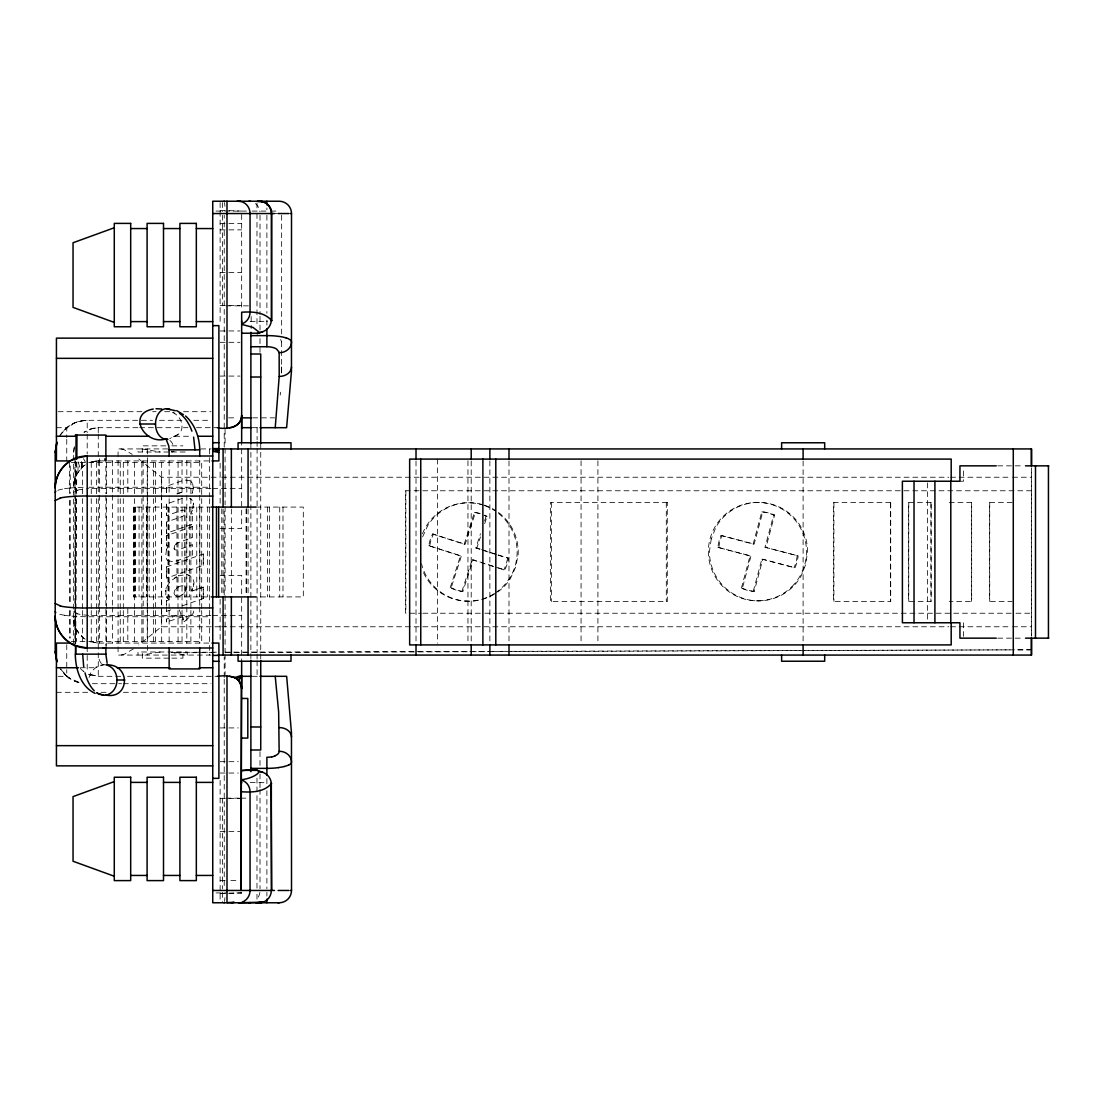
<?xml version="1.0" encoding="UTF-8"?>
<svg xmlns="http://www.w3.org/2000/svg" width="1104" height="1104" viewBox="0 0 1104 1104"><rect width="100%" height="100%" fill="white"/><g stroke="black" fill="none" stroke-linecap="round" stroke-linejoin="round"><path stroke-width="0.75" stroke-dasharray="5 3.75" d="M146.542 507.081L146.542 596.919L146.446 507.081M224.222 679.277L224.236 888.734M224.222 677.552L224.222 656.908M224.222 595.001L224.222 508.999M224.222 447.092L224.222 429.884M224.222 428.173L224.236 215.266M281.63 367.246L281.534 374.518L281.658 339.37M1031.509 635.09L1031.509 468.91M75.638 643.798L75.928 495.448M75.928 493.723L75.983 460.948M75.679 643.88L76.59 494.978M76.604 493.267L76.797 460.754M83.973 465.502L76.19 474.679L73.664 485.539L75.224 476.9L81.337 467.861L81.379 460.644M184.948 621.152C186.645 618.847 197.34 612.168 192.551 610.195M281.63 370.682L281.658 366.942M182.919 620.075L182.85 617.481L183.719 621.317M77.956 471.656L78.149 461.776M167.56 560.625L173.687 561.922L192.634 555.146L192.634 544.631L177.661 550.096L174.915 549.778L174.087 548.315L176.516 543.403L192.634 537.317L192.538 526.539M174.805 545.376L174.087 548.315M191.171 499.146L189.778 498.29L192.234 500.264L193.517 503.065L192.372 510.269L192.91 509.192M168.443 545.666L166.359 549.82L167.021 548.509M182.505 498.318L166.4 504.073L166.4 515.72L182.312 510.158C186.038 509.041 185.707 515.844 182.464 516.451L166.4 522.068L166.4 533.26L192.634 524.069L192.538 513.719M193.407 487.775L192.358 492.508L193.31 487.775L192.634 483.759L189.709 480.599L184.423 479.978L166.4 486.298L166.4 494.371L166.497 486.298M73.664 644.074L73.664 452.309L74.479 446.292M73.664 485.539L74.755 478.308L74.23 480.281M182.408 605.792L203.302 598.478L203.302 587.135L191.654 590.985L194.083 582.622L192.648 577.958L187.142 574.48L178.406 575.846L180.683 575.101M166.497 600.783L166.497 605.351L166.4 600.783L168.871 599.817L165.752 594.601L166.318 587.356L170.43 581.104L178.503 575.846M165.628 591.675L165.641 590.212M280.25 395.039L280.485 392.182M73.664 452.309L74.078 447.796M185.458 587.19C188.508 590.129 180.062 597.637 177.371 596.367M174.308 594.104L174.059 592.945C174.253 586.969 182.878 584.568 184.492 586.252M193.255 508.075L193.393 506.929M89.038 677.47L91.163 671.825L95.662 667.741A22.259 22.259 0 0 1 96.614 667.189L103.045 664.981A20.824 20.824 0 0 1 105.184 664.746M741.391 588.211L750.002 555.974L750.996 555.974L742.385 588.211L741.391 588.211A40.006 39.868 -90 0 0 753.245 591.385L754.239 591.385L762.836 559.162L794.977 567.801A40.006 39.868 -90 0 0 798.151 555.905L765.031 547.267L773.642 515.044L774.622 515.044L766.01 547.267M750.002 555.974L717.876 547.336A40.006 39.868 -90 0 1 721.05 535.454L753.176 544.079L761.788 511.856L762.781 511.856A40.006 39.868 -90 0 1 774.622 515.044M753.176 544.079L754.17 544.079L762.781 511.856M753.245 591.385L761.857 559.162L762.836 559.162M179.193 609.85L181.015 613.99M166 588.763L166.318 587.356M172.417 412.427C182.395 416.056 186.742 432.202 174.749 436.259L174.322 437.681L171.727 437.501M450.211 587.701L460.437 555.947L461.417 555.947L451.191 587.701L450.211 587.701A40.006 39.868 -90 0 0 461.886 591.482L462.866 591.482L473.092 559.728L496.828 567.415M460.437 555.947L428.78 545.68A40.006 39.868 -90 0 1 432.547 533.977L464.204 544.231L474.43 512.477L475.41 512.477A40.006 39.868 -90 0 1 480.226 513.553M464.204 544.231L465.184 544.231L475.41 512.477M461.886 591.482L472.112 559.728L473.092 559.728M496.455 554.677L475.879 548.012L480.475 533.715M484.573 521.019L486.105 516.258L487.085 516.258L484.532 524.193M475.879 548.012L476.859 548.012L480.447 536.903M166.469 549.82L165.545 557.134L167.339 560.308M192.455 492.508L191.999 493.612M190.647 513.912L192.469 510.269M422.597 536.889L427.938 525.242A49.225 49.073 -90 0 1 482.696 504.666M73.664 492.356L77.777 490.121M59.561 436.19C65.164 426.489 76.024 420.307 87.202 420.307L152.545 420.307M60.085 435.307L66.751 427.69A32.002 32.002 0 0 1 87.202 420.307L87.202 432.644M183.954 593.359L184.63 592.586M81.337 467.861L86.291 464.039M177.854 434.521L172.238 437.308M175.646 544.3L176.516 543.403M63.88 430.394L74.285 423.025M219.986 626.768L161.405 626.768L138.814 644.998M182.395 594.656L183.112 594.049M178.406 586.748L176.226 588.501M133.529 648.821L124.269 654.244L120.916 655.072M174.446 577.999L176.323 576.812M184.685 621.317L183.926 621.414M98.27 432.685L98.27 427.69L91.039 428.78L83.973 432.271L93.178 428.228L98.27 427.69L137.945 427.69M176.985 493.874L182.063 492.191L184.575 493.378M177.082 493.874L181.525 492.274M168.125 545.459L166.4 545.887L166.4 535.73L192.634 526.539M166.4 566.945L203.302 554.001L203.302 565.248L166.4 578.192L166.4 566.945L166.497 578.192M192.068 591.082L203.302 587.135M166.497 611.423L166.497 606.869L166.4 611.423L171.299 609.739M182.602 616.791L166.4 622.063L166.4 619.151L180.725 614.155M171.907 452.005L174.059 451.246L171.52 451.674M90.169 462.3L98.27 460.92L212.741 460.92M78.439 421.535L87.202 420.307M91.039 462.01L98.27 460.92L92.225 461.679L94.709 461.182M190.951 514.078L192.634 513.719M179.138 596.188L178.282 596.326M91.039 428.78L98.27 427.69M160.259 651.995L141.781 655.072M64.501 488.699L69.359 488.078M94.309 461.251L98.27 460.92M220.124 893.66L241.666 892.915L236.891 892.915M220.124 893.384L241.666 892.915M216.329 652.188L171.52 652.326L185.265 655.072M224.954 652.16L231.84 652.147M233.565 652.133L490.355 651.388M492.08 651.388L509.317 651.332M511.042 651.332L1014.272 649.856L473.657 651.719M174.059 652.754L217.102 652.602M225.713 652.574L416.829 651.912M418.554 651.912L471.932 651.733M215.956 211.085L246.44 211.085M252.195 211.085L268.189 211.085M270.908 211.085L279.202 211.085M272.688 213.541L277.339 213.541M220.124 223.436L241.666 223.436M220.124 229.867L241.666 229.867M220.124 272.619L241.666 272.619M220.124 305.504L241.666 305.504M225.906 305.849L249.228 305.849M250.18 321.388L258.446 321.388A14.876 0.704 0 0 0 266.381 321.236M220.124 330.965L239.996 330.965M220.124 342.309L239.996 342.309M220.124 376.078L239.996 376.078M58.153 411.695L142.319 411.695M152.614 411.695L156.05 411.695M164.648 411.695L171.506 411.695M183.54 411.695L211.016 411.695M228.638 417.85L237.208 417.85M252.65 417.85L274.675 417.85M159.431 420.307L183.499 420.307M193.821 420.307L211.016 420.307M56.428 427.69L66.751 427.69L66.751 437.667M139.628 427.69L187.956 427.69M196.484 427.69L217.281 427.69M252.264 427.69L258.446 427.69M174.749 436.259L191.268 436.259M165.779 445.85L142.306 445.85L142.306 452.005M171.824 445.85L182.919 445.85M167.684 448.928L118.073 448.928L118.073 497.021M200.776 448.928L211.126 448.928M168.843 452.005L138 452.005L138 448.928M171.41 452.005L187.225 452.005M71.236 462.466L201.701 462.466L201.701 496.897M997.726 465.847L1023.822 465.847M138.814 459.002L161.405 477.232L219.986 477.232M221.711 477.232L228.597 477.232M230.322 477.232L948.805 477.232M950.53 477.232L957.43 477.232M959.155 477.232L1010.836 477.232M1012.561 477.232L1031.509 477.232M959.942 481.234L963.419 481.234L963.419 467.558M191.116 481.634L192.22 482.986M88.913 487.237L211.016 487.237M210.933 488.382L98.27 488.382A24.398 3.823 0 0 0 90.28 488.575M212.644 488.382L241.666 488.382M1031.509 490.769L405.61 490.769L405.61 613.231L421.369 613.231M757.413 502.389L758.503 502.389M949.233 502.596L971.672 502.596L971.672 601.404L949.233 601.404M1012.161 502.596L989.419 502.596L989.419 601.404L1012.161 601.404M470.539 502.803L471.629 502.803M193.517 503.065L193.669 504.611M166.4 504.073L166.497 515.72M211.802 507.081L133.584 507.081L133.584 596.919L211.802 596.919M255.88 507.081L303.31 507.081L303.31 596.919L255.88 596.919M166.4 522.068L166.497 533.26M220.124 528.609L241.666 528.609L241.666 444.153M432.547 533.977L465.184 544.231M721.05 535.454L754.17 544.079M166.4 535.73L166.497 545.887M428.78 545.68L461.417 555.947M717.876 547.336L750.996 555.974M174.17 548.743L174.584 549.488M203.302 554.001L203.302 565.248M765.031 547.267L798.151 555.905M498.028 555.188L508.516 558.265A40.006 39.868 -90 0 1 504.749 569.981L481.606 562.805M761.857 559.162L794.977 567.801M188.674 574.936L190.178 575.695M220.124 575.391L241.666 575.391L241.666 659.847M193.89 583.85L193.366 586.652M185.9 588.418L186.024 589.108M192.234 589.343L191.544 590.695M166.994 597.775L167.753 598.658M203.302 598.478L203.205 587.135M757.413 600.852L758.503 600.852M465.571 601.142L466.661 601.142M422.846 613.231L483.414 613.231M484.918 613.231L497.2 613.231M498.718 613.231L1014.272 613.231M1015.997 613.231L1031.509 613.231M210.933 615.618L98.27 615.618A24.398 3.823 0 0 1 90.28 615.425M212.644 615.618L241.666 615.618M88.913 616.763L211.016 616.763M166.4 619.151L166.497 622.063M221.711 626.768L228.597 626.768M230.322 626.768L948.805 626.768M950.53 626.768L957.43 626.768M959.155 626.768L1010.836 626.768M1012.561 626.768L1031.509 626.768M997.726 638.153L1023.822 638.153M71.236 641.534L201.701 641.534L201.701 610.54M90.155 641.7L98.27 643.08L212.741 643.08M211.126 655.072L118.073 655.072L118.073 610.415M168.884 658.15L142.306 658.15L142.306 651.995M171.824 658.15L182.919 658.15L182.919 651.995M80.302 667.741L95.662 667.741L95.717 666.319L96.614 667.189M58.153 676.31L66.751 676.31A32.002 32.002 0 0 0 78.439 682.465L80.578 683.003L68.655 677.773L60.085 668.693M120.695 676.31L98.27 676.31L88.334 674.213L98.27 676.31L98.27 610.457M127.567 676.31L218.896 676.31M252.264 676.31L258.446 676.31M92.363 683.693L121.592 683.693M123.317 683.693L211.016 683.693M56.428 692.305L89.065 692.305M101.085 692.305L107.957 692.305M123.413 692.305L211.016 692.305M220.124 727.922L238.34 727.922M220.124 761.691L238.34 761.691M220.124 773.035L238.34 773.035M250.18 782.612L256.984 782.612A14.766 0.704 0 0 1 267.485 782.819M225.906 798.151L239.237 798.151M240.893 798.151L249.228 798.151M220.124 798.496L241.666 798.496M220.124 831.381L241.666 831.381M220.124 880.564L225.506 880.564M230.888 880.564L238.961 880.564M216.025 892.915L227.355 892.915M220.124 210.34L241.666 211.085M98.27 643.08L91.039 641.99M141.781 448.928L160.259 452.005M64.501 615.301L69.359 615.922M120.916 448.928L124.269 449.756L132.287 454.379M176.806 596.312L174.432 594.656M77.777 613.879L73.664 611.644M476.859 548.012L480.033 549.033M481.606 549.544L508.516 558.265M498.415 567.925L504.749 569.981M472.112 559.728L480.019 562.281M74.285 680.975L78.439 682.465M88.624 674.254L91.039 675.22L88.223 673.826M102.258 664.194L103.955 664.705A15.29 13.082 90 0 0 97.276 666.844M68.655 677.773L70.352 678.891L63.88 673.606L66.751 676.31L66.751 669.659M85.16 639.202C78.067 634.91 73.637 626.727 73.664 618.461L76.19 629.321L83.973 638.498M80.868 669.093L83.973 671.729L80.33 668.541M66.751 676.31L59.561 667.81M182.505 616.791L182.947 617.481M280.623 339.535L281.658 341.978M166.511 596.795L167.104 597.775M99.567 458.684L99.829 460.92M83.531 458.657L85.45 462.314M78.412 462.659L79.764 467.213M73.72 620.227L74.755 625.692M76.3 629.556L76.549 641.065M104.369 458.408L104.383 460.92M81.682 461.734L81.724 467.489M105.308 458.933L105.322 460.92M1031.44 467.82L1031.44 636.18M989.722 502.596L989.722 601.404M971.382 502.596L971.382 601.404M963.419 622.766L963.419 636.442M930.893 502.596L930.893 601.404M927.608 482.931L927.608 621.069M908.758 502.596L908.758 601.404M890.417 502.596L890.417 601.404M833.92 502.596L833.92 601.404M803.105 460.948L803.105 643.052M666.305 502.458L666.305 601.542M597.913 460.796L597.913 643.204M581.063 460.796L581.063 643.204M551.365 502.458L551.365 601.542M508.999 460.948L508.999 643.052M489.872 460.948L489.872 643.052M471.201 460.948L471.201 643.052M467.958 460.796L467.958 643.204M437.501 459.085L437.501 643.204M416.015 460.948L416.015 643.052M405.858 490.769L405.858 613.231M282.997 507.081L282.997 596.919M281.658 215.252L281.658 337.645M279.726 507.081L279.726 596.919M269.445 507.081L269.445 596.919M267.458 507.081L267.458 596.919M266.892 207.952L266.892 209.746M266.892 215.266L266.892 313.274M266.892 320.146L266.892 325.307M266.892 778.693L266.892 783.854M266.892 790.726L266.892 888.734M266.892 892.377L266.892 896.048M260.737 443.546L260.737 652.298M260.737 653.83L260.737 660.454M260.006 215.252L260.006 314.626M260.006 316.337L260.006 330.041M260.006 338.611L260.006 352.314M260.006 751.686L260.006 765.389M260.006 773.959L260.006 787.663M260.006 789.374L260.006 888.748M257.094 427.69L257.094 439.696M257.094 441.407L257.094 446.554M257.094 448.265L257.094 652.298M257.094 654.023L257.094 659.157M257.094 660.868L257.094 676.31M256.984 202.888L256.984 211.623M256.984 213.541L256.984 325.846M256.984 778.154L256.984 888.748M256.984 894.254L256.984 899.167M251.174 316.558L251.174 328.578M250.884 443.546L250.884 660.454M248.069 509.054L248.069 594.946M246.606 508.778L246.606 595.222M246.082 508.778L246.082 595.222M241.666 214.549L241.666 310.569M231.357 509.054L231.357 594.946M225.092 429.415L225.092 446.554M225.092 448.265L225.092 504.845M225.092 506.57L225.092 594.007M225.092 595.718L225.092 652.298M225.092 654.023L225.092 674.585M223.091 509.054L223.091 594.946M222.58 202.57L222.58 211.623M222.58 215.252L222.58 305.849M222.58 798.151L222.58 888.748M222.58 892.377L222.58 901.43M221.752 508.778L221.752 595.222M220.124 202.57L220.124 323.61M220.124 463.225L220.124 504.597M220.124 599.403L220.124 640.775M220.124 780.39L220.124 901.43M209.65 448.928L209.65 497.021M209.65 498.746L209.65 608.69M209.65 610.415L209.65 655.072M207.662 507.081L207.662 596.919M201.701 498.622L201.701 608.828M199.81 507.081L199.81 596.919M199.727 460.92L199.727 493.571M199.727 495.296L199.727 605.268M199.727 606.993L199.727 643.08M196.774 507.081L196.774 596.919M190.882 462.466L190.882 496.897M190.882 498.622L190.882 608.828M190.882 610.54L190.882 641.534M189.336 507.081L189.336 596.919M187.225 655.072L187.225 651.995L138 651.995L138 655.072M186.824 460.92L186.824 493.571M186.824 495.296L186.824 605.268M186.824 606.993L186.824 643.08M185.996 507.081L185.996 596.919M184.672 507.081L184.672 596.919M182.036 460.92L182.036 497.007M182.036 498.732L182.036 608.704M182.036 610.429L182.036 643.08M178.075 462.466L177.992 496.897M178.075 498.622L177.992 608.828M177.992 610.54L178.075 641.534M176.957 507.081L176.957 596.919M169.133 460.92L169.133 497.007M169.133 498.732L169.133 608.704M169.133 610.429L169.133 643.08M168.581 507.081L168.581 596.919M168.001 507.081L168.001 596.919M161.667 462.466L161.667 493.35M161.667 495.061L161.667 608.939M161.667 610.65L161.667 641.534M161.405 477.232L161.405 626.768M155.471 462.466L155.443 608.939M155.471 610.54L155.443 641.534M153.58 462.466L153.58 496.897M153.58 498.622L153.58 608.828M153.58 610.54L153.58 641.534M149.164 507.081L149.164 596.919M147.536 448.928L147.536 497.021M147.536 498.746L147.536 608.69M147.536 610.415L147.536 655.072M147.218 462.466L147.218 493.46M147.218 495.172L147.218 605.378M147.218 607.103L147.218 641.534M143.106 460.92L143.203 608.939M143.106 610.333L143.106 643.08M141.878 462.466L141.878 496.897M141.878 498.622L141.878 608.828M141.878 610.54L141.878 641.534M139.063 507.081L139.063 596.919M135.337 507.081L135.337 596.919M134.867 507.081L134.867 596.919M134.564 462.466L134.564 496.897M134.564 498.622L134.564 608.828M134.564 610.54L134.564 641.534M133.901 507.081L133.901 596.919M127.816 460.92L127.816 495.379M127.816 608.621L127.816 643.08M123.303 462.466L123.303 496.897M123.303 498.622L123.303 608.828M123.303 610.54L123.303 641.534M120.253 462.466L120.253 496.897M120.253 498.622L120.253 608.828M120.253 610.54L120.253 641.534M118.073 498.746L118.073 608.69M112.525 460.92L112.525 493.667M112.429 495.172L112.429 605.378M112.429 607.103L112.525 643.08M106.577 462.466L106.577 496.897M106.577 498.622L106.577 608.828M106.577 610.54L106.577 641.534M106.246 456.007L106.246 460.92M106.246 643.08L106.246 646.364M105.874 457.498L105.874 493.723M105.874 495.448L105.874 645.523M99.484 460.92L99.484 493.571M99.484 495.296L99.484 605.268M99.484 606.993L99.484 643.08M98.27 434.12L98.27 496.979M98.27 498.691L98.27 608.746M96.49 462.466L96.49 496.897M96.49 498.622L96.49 608.828M96.49 610.54L96.49 641.534M91.259 462.466L91.259 496.897M91.259 498.622L91.259 608.828M91.259 610.54L91.259 641.534M87.202 434.258L87.202 453.965M87.202 646.668L87.202 671.356M82.455 462.466L82.455 496.897M82.455 498.622L82.455 608.828M82.455 610.54L82.455 641.534M75.293 460.948L75.293 643.798M74.92 458.45L74.92 643.839M70.228 465.902L70.228 493.46M70.228 500.347L70.228 603.653M70.228 610.54L70.228 638.098M69.635 462.466L69.635 493.46M69.635 500.347L69.635 603.653M69.635 610.54L69.635 638.098M66.751 439.323L66.751 460.92M66.751 644.736L66.751 668.003M101.471 663.559A10.557 5.465 -90 0 1 99.084 658.95M169.864 440.441A10.557 7.3 -90 0 1 173.052 445.05M173.466 412.082A15.29 11.04 -90 0 1 174.818 413.876M170.761 438.136A15.29 11.04 -90 0 1 169.74 438.647M267.554 321.181A14.766 0.69 0 0 1 266.478 321.236M77.68 490.121A24.633 3.974 0.2 0 1 88.734 488.644M88.734 615.356A24.633 3.974 -0.2 0 1 77.68 613.879M85.629 616.736A31.726 4.858 0 0 1 69.442 615.908M69.442 488.092A31.726 4.858 0 0 1 85.629 487.264M64.681 615.273A32.568 5.285 -0.4 0 1 57.739 613.631M57.739 490.369A32.568 5.285 0.4 0 1 64.681 488.727M255.452 203.591A12.31 11.054 -90 0 1 259.882 211.623M224.512 202.57A12.31 1.076 90 0 1 224.899 206.31M224.899 897.69A12.31 1.076 90 0 1 224.512 901.43M259.882 892.377A12.31 11.054 -90 0 1 256.777 899.167M474.43 512.477A40.006 39.868 -90 0 1 479.233 513.553M483.869 515.209A40.006 39.868 -90 0 1 486.105 516.258M507.536 558.265A40.006 39.868 -90 0 1 503.755 569.981M462.866 591.482A40.006 39.868 90 0 1 451.191 587.701M429.773 545.68A40.006 39.868 90 0 1 433.541 533.977M484.849 515.209A40.006 39.868 -90 0 1 487.085 516.258M484.228 505.135A49.225 49.073 -90 0 1 495.793 510.641M498.428 512.477A49.225 49.073 -90 0 1 518.149 554.47L515.692 567.056L510.338 578.717A49.225 49.073 -90 0 1 495.668 593.4M494.288 594.242A49.225 49.073 -90 0 1 421.521 563.854M422.446 533.825A49.225 49.073 -90 0 1 483.138 505.135M484.642 505.646A49.225 49.073 -90 0 1 494.716 510.641M498.608 513.457A49.225 49.073 -90 0 1 495.917 592.503M494.578 593.4A49.225 49.073 -90 0 1 481.441 599.334M478.349 600.107A49.225 49.073 -90 0 1 422.39 570.009M761.788 511.856A40.006 39.868 -90 0 1 773.642 515.044M797.157 555.905A40.006 39.868 -90 0 1 793.983 567.801M754.239 591.385A40.006 39.868 90 0 1 742.385 588.211M718.87 547.336A40.006 39.868 90 0 1 722.044 535.454M711.252 538.918L709.43 551.627A49.225 49.073 -90 0 0 801.007 576.233L805.754 564.323L807.576 551.627A49.225 49.073 -90 0 0 716.013 527.008L711.252 538.918M1031.509 649.801L1015.997 649.856L1031.509 649.801M667.285 502.458L550.372 502.458L550.372 601.542L667.285 601.542L667.285 502.458M890.707 502.596L833.63 502.596L833.63 601.404L890.707 601.404L890.707 502.596M931.196 502.596L908.454 502.596L908.454 601.404L931.196 601.404L931.196 502.596M792.12 586.431A49.225 49.073 -90 0 0 770.123 504.073A49.225 49.073 -90 0 0 710.024 564.365A49.225 49.073 -90 0 0 792.12 586.431"/><path stroke-width="1.5" d="M1031.509 639.257L1031.495 655.072L218.012 655.072M75.624 645.523L75.61 654.148L75.665 645.592M75.997 459.223L76.038 435.073M217.281 676.31C225.837 675.22 239.306 675.179 241.403 686.136L241.031 890.459L241.666 661.227M76.811 459.043L76.963 435.073M260.006 676.31L286.654 676.31L291.456 732.683L291.511 890.459A12.31 12.31 0 0 1 279.202 902.768L212.741 902.768L212.741 201.232L279.202 201.232A12.31 12.31 0 0 1 291.511 213.541L291.456 371.317L286.612 427.69L260.006 427.69M241.403 686.136L241.666 688.62L241.666 675.455L234.641 677.497L229.356 676.31M250.884 346.725L266.892 346.725A11.799 5.12 0 0 1 272.798 347.47A12.42 5.658 -0.7 0 1 276.455 348.947L279.146 352.148L279.202 376.436L275.227 427.69M107.336 664.732A20.824 20.824 0 0 1 109.489 664.939C131.362 666.995 128.409 700.019 105.611 694.996M105.998 664.898A15.29 13.082 90 0 1 107.999 665.45C119.963 670.142 119.963 689.862 107.999 694.54A15.29 13.082 -90 0 1 103.955 695.285L97.373 693.271M56.773 661.282L55.2 651.691L55.2 452.309L56.773 442.718M241.666 428.545L241.666 415.38C241.707 427.745 226.541 429.663 217.281 427.69M275.227 676.31L278.65 711.997L279.146 751.852A13.855 6.665 3.3 0 1 277.794 754.101A12.848 5.989 1.5 0 1 274.772 755.867M55.2 452.309L56.966 442.152M241.486 417.478C240.534 423.232 235.166 427.717 229.356 427.69M241.666 783.095L241.666 781.825M271.115 783.109L271.75 890.459M55.2 492.356L55.807 491.335M241.486 686.522L238.63 680.533L241.666 675.455L236.836 678.85L234.641 677.497M241.666 779.659C255.438 778.375 272.053 766.066 241.666 770.785M241.666 322.189L241.666 320.919M55.2 500.485L60.568 498.001M259.33 201.232L262.435 201.659L259.412 201.232L261.248 201.383A12.31 11.951 -90 0 1 271.336 213.541L271.336 320.533A12.31 11.551 -41.8 0 1 262.931 331.642L256.984 333.643L259.371 332.401L253.064 327.446L241.666 324.341M68.903 461.886C60.375 467.654 55.338 477.784 55.2 487.996C54.924 470.884 70.09 455.773 87.202 456.007L212.741 456.007M288.682 765.086L289.69 764.52A25.972 6.9 1.9 0 0 291.387 762.671L291.511 762.022A12.31 10.764 0 0 0 279.202 751.258M74.92 458.45L87.202 456.007L87.202 647.993L212.741 647.993M114.278 227.755L73.043 242.756L73.043 307.395L114.278 322.409M114.278 781.591L73.043 796.605L73.043 861.244L114.278 876.245M259.274 332.787L262.931 331.642M277.973 902.768L279.202 902.768M271.598 783.398C264.146 792.175 252.264 792.424 241.666 791.789M259.813 902.341L256.984 902.768M241.666 770.357L256.984 770.357L262.931 772.358A12.31 11.551 41.8 0 1 271.336 783.467L271.336 890.459A12.31 11.951 -90 0 1 263.069 902.161L238.519 902.768M259.164 902.768L263.069 902.161M153.249 409.032C126.325 413.821 145.135 445.685 165.807 438.923M231.371 902.768L234.227 902.341L226.996 902.617L226.996 676.31M259.44 902.768L262.628 902.341M255.838 902.768L261.248 902.617M212.741 213.541L274.496 213.541M278.07 213.541L288.82 213.541M290.297 213.541L291.511 213.541M130.686 228.556L147.094 228.556M163.502 228.556L179.911 228.556M196.333 228.556L212.741 228.556M130.686 321.609L147.094 321.609M163.502 321.609L179.911 321.609M196.333 321.609L212.741 321.609M212.741 325.639L218.896 325.639L218.896 460.92L211.996 460.92M241.666 333.215L256.984 333.215M250.884 335.63L266.892 335.63A23.929 5.63 0 0 1 274.165 335.878L278.65 336.347A24.757 6.224 -0.5 0 1 286.06 337.893M212.741 338.141L56.428 338.141L56.428 460.92L70.145 460.92A32.002 32.002 0 0 1 75.486 458.215M250.884 354.011L260.737 354.011L260.737 443.546M56.428 358.345L212.741 358.345M250.884 377.016L260.737 377.016M242.839 417.85L251.174 417.85M139.766 424.005L155.512 424.005A15.29 11.04 90 0 1 166.552 408.715L175.343 410.729M241.776 427.69L251.395 427.69M75.293 435.073L105.874 435.073L105.874 455.773M56.428 436.259L75.307 436.259M106.205 436.259L149.109 436.259M197.878 436.259L212.741 436.259M212.741 442.704L218.896 442.704M218.896 448.61L212.741 448.61L218.896 450.542L212.741 451.301L218.896 452.419M218.012 448.928L1031.495 448.928L1031.509 464.743M166.097 439.213L168.788 445.961L169.133 449.852L199.727 449.852L199.727 456.007M996.25 465.847L959.942 465.847L959.942 481.234L902.382 481.234L902.41 622.766L959.942 622.766L959.942 638.153L996.25 638.153M1025.492 465.847L1048.8 465.847M87.202 496.082L212.741 496.082M211.692 507.081L255.88 507.081M211.692 596.919L255.88 596.919M87.202 607.918L212.741 607.918M1025.492 638.153L1048.8 638.153M211.996 643.08L218.896 643.08L218.896 778.361L212.741 778.361M103.058 647.993L104.038 647.993M107.129 663.256L105.874 654.148L75.293 654.148C75.527 669.024 80.509 686.605 95.123 693.381M212.741 655.39L218.896 655.39M212.741 661.296L218.896 661.296M56.428 667.741L78.605 667.741M117.079 667.741L170.03 667.741M199.079 667.741L212.741 667.741M241.776 676.31L251.395 676.31M117.038 679.995L124.793 679.995M241.666 698.459L247.807 698.459L247.807 738.079L241.666 738.079M250.884 726.984L260.737 726.984M56.428 745.655L212.741 745.655M250.884 749.989L260.737 749.989L260.737 660.454M212.741 765.859L56.428 765.859L56.428 643.08L70.145 643.08A32.002 32.002 0 0 0 75.486 645.785M250.884 768.37L266.892 768.37A24.067 5.658 0 0 0 278.608 767.611M130.686 782.391L147.094 782.391M163.502 782.391L179.911 782.391M196.333 782.391L212.741 782.391M130.686 875.444L147.094 875.444M163.502 875.444L179.911 875.444M196.333 875.444L212.741 875.444M212.741 890.459L274.496 890.459M278.07 890.459L288.82 890.459M290.297 890.459L291.511 890.459M156.064 408.742L161.722 409.004M241.666 323.9A12.31 11.523 87.2 0 0 250.056 312.046L250.056 213.541A12.31 11.523 -90 0 0 240.327 201.383L237.153 201.232M259.44 201.232L261.372 201.383A12.31 12.31 0 0 1 271.75 213.541L271.75 320.698A14.766 0.69 0 0 1 271.17 320.891M238.519 201.232L240.327 201.383M155.512 424.005A15.29 11.04 90 0 0 166.552 439.295L167.684 439.42M103.955 695.285L98.946 694.126M259.371 771.599L262.931 772.358M60.568 605.999L55.2 603.515M271.75 320.698C264.242 311.894 252.347 311.576 241.666 312.211L241.666 442.773M258.433 201.232L259.813 201.659M257.37 201.232L258.446 201.659M74.92 645.55L87.202 647.993C70.09 648.227 54.924 633.116 55.2 616.004C55.338 626.216 60.375 636.346 68.903 642.114M97.939 693.491L96.683 692.719M176.681 410.619L183.457 414.676M236.836 678.85L238.63 680.533M185.596 416.001C194.994 424.571 199.562 437.308 199.727 449.852M55.2 611.644L55.807 612.665M56.966 661.848L55.2 651.691M193.614 437.129L195.008 449.852M83.711 666.871L82.676 654.148M1048.441 465.847L1048.441 638.153M1035.497 465.847L1035.497 638.153M1031.44 448.928L1031.44 466.109M1031.44 637.891L1031.44 655.072M1013.279 448.928L1013.279 655.072M951.193 481.234L951.193 459.085L409.653 459.085L409.653 644.915L951.193 644.915L951.193 622.766M950.792 481.234L950.792 622.766M934.909 481.234L934.909 622.766M914.029 481.234L914.029 622.766M824.688 448.928L824.688 442.773L781.618 442.773L781.618 448.928M824.688 655.072L824.688 661.227L781.618 661.227L781.618 655.072M803.105 448.928L803.105 459.236M803.105 644.764L803.105 655.072M508.999 448.928L508.999 459.236M508.999 644.764L508.999 655.072M495.806 459.085L495.806 644.915M489.872 448.928L489.872 459.236M489.872 644.764L489.872 655.072M482.876 459.085L482.876 644.915M471.201 448.928L471.201 459.236M471.201 644.764L471.201 655.072M420.762 459.085L420.762 644.915M416.015 448.928L416.015 459.236M416.015 644.764L416.015 655.072M291.001 448.928L291.001 442.773L238.078 442.773L238.078 448.928M291.001 655.072L291.001 661.227L238.078 661.227L238.078 655.072M266.892 201.232L266.892 204.833M266.892 328.744L266.892 346.725M266.892 775.256L266.892 757.275A11.758 5.134 0 0 0 271.75 756.82M266.892 899.167L266.892 902.768M250.884 332.318L250.884 443.642M250.884 660.358L250.884 771.682M248.069 448.928L248.069 507.329M248.069 596.671L248.069 655.072M231.357 448.928L231.357 507.329M231.357 596.671L231.357 655.072M226.996 201.232L226.996 427.69M223.091 448.928L223.091 507.329M223.091 596.671L223.091 655.072M218.675 507.081L218.675 596.919M216.481 507.081L216.481 596.919M199.727 647.993L199.727 668.927L169.133 668.927L169.133 647.993M169.133 449.852L169.133 456.007M105.874 647.248L105.874 654.148M94.295 690.8A41.138 21.28 -90 0 1 84.994 672.833M179.469 413.2A41.138 28.469 -90 0 1 191.903 431.167M166.552 408.715A15.29 11.04 -90 0 1 170.209 409.584M167.629 439.226A15.29 11.04 -90 0 1 166.552 439.295M241.666 780.1A12.31 11.523 -87.2 0 1 250.056 791.954L250.056 890.459A12.31 11.523 -90 0 1 242.093 902.161M87.202 608.014A31.906 4.388 -0.2 0 1 60.168 606.027M60.168 497.973A31.906 4.388 0.2 0 1 87.202 495.986M279.202 352.742A12.31 10.764 0 0 0 291.511 341.978A26.234 6.969 -1.9 0 0 289.621 339.494L288.682 338.914A25.337 6.61 -1.2 0 0 286.171 337.865M291.511 366.942A12.31 9.494 0 0 1 279.202 376.436M274.965 755.964A12.061 5.492 0.7 0 1 271.832 756.889M279.202 727.564A12.31 9.494 0 0 1 291.511 737.058M284.252 766.507A24.55 5.989 0.2 0 1 278.498 767.556M288.503 765.058A25.144 6.403 0.7 0 1 284.239 766.507M224.195 902.617A12.31 1.076 90 0 1 224.029 902.768M250.691 902.617A12.31 11.054 -90 0 1 248.966 902.768M248.966 201.232A12.31 11.054 -90 0 1 250.691 201.383M224.029 201.232A12.31 1.076 90 0 1 224.195 201.383M130.686 223.394L114.278 223.394L114.278 326.77L130.686 326.77L130.686 223.394M163.502 223.394L147.094 223.394L147.094 326.77L163.502 326.77L163.502 223.394M196.333 223.394L179.911 223.394L179.911 326.77L196.333 326.77L196.333 223.394M130.686 777.23L114.278 777.23L114.278 880.606L130.686 880.606L130.686 777.23M163.502 777.23L147.094 777.23L147.094 880.606L163.502 880.606L163.502 777.23M196.333 777.23L179.911 777.23L179.911 880.606L196.333 880.606L196.333 777.23"/></g></svg>
